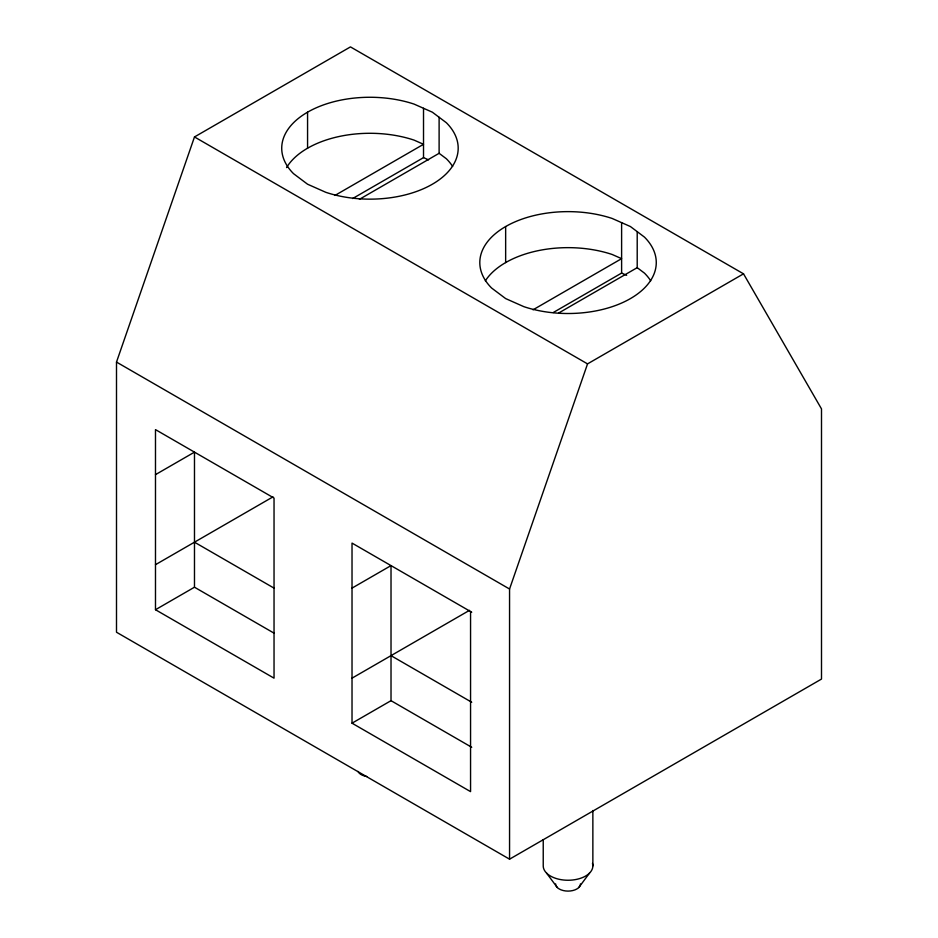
<?xml version="1.0" encoding="UTF-8"?>
<svg xmlns="http://www.w3.org/2000/svg" width="938" height="938" viewBox="0 0 938 938"><rect width="100%" height="100%" fill="white"/><g stroke="black" fill="none" stroke-linecap="round" stroke-linejoin="round"><path stroke-width="1.41" d="M116.5 362.08L194.483 136.948L350.46 46.9L743.517 273.826L821.5 408.909L821.5 679.065L509.557 859.173L116.5 632.235L116.5 362.08L509.557 589.017L509.557 859.173M509.557 589.017L587.54 363.885L743.517 273.826M578.793 887.524L589.533 873.09M334.96 195.432L423.519 144.3L414.068 140.114A88.231 50.945 0 0 0 286.571 167.585M352.665 198.528L423.519 157.631L428.56 159.859M359.406 199.325L439.113 153.304L439.113 117.285M155.485 474.651L194.483 452.139L194.483 587.211L273.931 633.08M533.042 309.798L621.613 258.665L612.162 254.479A88.231 50.945 0 0 0 485.368 280.802M553.291 312.518L621.613 273.075L626.654 275.303M558.767 312.964L637.207 267.67L637.207 231.651M155.485 564.699L272.981 496.87M155.485 609.723L274.037 678.162L274.037 498.066L155.485 429.616L155.485 609.723L194.483 587.211M352.02 588.114L391.017 565.602L391.017 700.674L471.72 747.281M352.02 678.162L469.504 610.333M471.72 612.197L352.02 543.09L352.02 723.186L391.017 700.674M194.483 136.948L587.54 363.885M194.483 542.187L273.931 588.056M391.017 655.65L471.72 702.245M352.02 723.186L470.559 791.625L470.559 611.529M637.207 267.67L644.453 273.122A88.231 50.945 0 0 1 650.714 280.802M439.113 153.304L446.371 158.757A88.231 50.945 0 0 1 452.632 166.436M546.549 873.09L557.301 887.524M621.613 222.646L621.613 273.075M592.863 810.526L592.863 865.926M543.231 839.686L543.231 865.926A24.81 14.328 0 0 0 570.21 880.196A24.81 14.328 0 0 0 592.476 863.441M505.652 226.55A88.231 50.945 0 0 0 491.629 288.048L505.652 298.589L523.932 306.691A88.231 50.945 0 0 0 630.43 298.589A88.231 50.945 0 0 0 644.453 237.103L630.43 226.55L612.162 218.46A88.231 50.945 0 0 0 505.652 226.55L505.652 262.57M423.519 108.28L423.519 157.631M307.57 112.185A88.231 50.945 0 0 0 293.547 173.682L307.57 184.223L325.838 192.325A88.231 50.945 0 0 0 432.348 184.223A88.231 50.945 0 0 0 446.371 122.737L432.348 112.185L414.068 104.095A88.231 50.945 0 0 0 307.57 112.185L307.57 148.204M580.446 883.936A12.405 7.164 0 0 1 568.041 891.1A12.405 7.164 0 0 1 555.636 883.936M366.746 776.488A12.405 7.164 0 0 1 357.976 771.423"/></g></svg>
